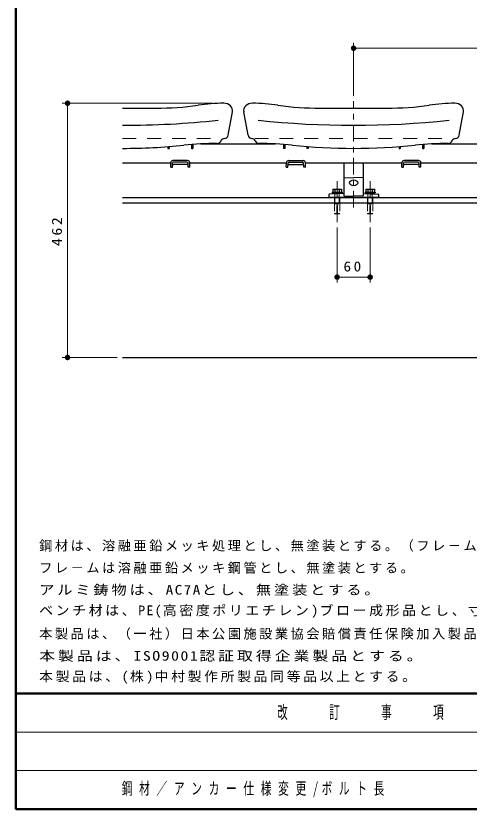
# Model space of a CAD drawing. Units: millimetres on the paper, scale 1:10. Extents: x -365 to 0, y 0 to 257.
# Drawn here: x -365 to -282.6, y 0 to 144.2 of the extents above; entities that cross this region are included whole.
import ezdxf

# ---------------------------------------------------------------- set-up
doc = ezdxf.new("R2010")
doc.units = ezdxf.units.MM
for name, pattern in [('USER1', [4.5, 2.5, -2]), ('USER2', [6, 3, -1, 1, -1]), ('USER3', [8, 3, -1, 1, -1, 1, -1])]:
    doc.linetypes.add(name, pattern=pattern)
doc.layers.add('LY_1', color=7, linetype='Continuous', lineweight=25)
doc.layers.add('LY_3', color=7, linetype='Continuous', lineweight=13)
doc.styles.add('ＭＳ ゴシック', font='')
doc.styles.get('ＭＳ ゴシック').set_extended_font_data('MS Gothic')

# ---------------------------------------------------------------- blocks, each defined once
blk = doc.blocks.new('filled_dot')
at = {"color": 0, "linetype": 'Continuous', "lineweight": -2, "const_width": 1.25}
blk.add_lwpolyline([(-0.625, 0, 1), (0.625, 0, 1)], format="xyb", close=True, dxfattribs=at)

msp = doc.modelspace()

# ---------------------------------------------------------------- linework, layer by layer
at = {"layer": 'LY_1', "lineweight": 13}
for p, q in [((-303.6, 129.651), (-303.6, 139.278)), ((-303.6, 138.278), (-177.6, 138.278)), ((-329.231, 128.278), (-356.6, 128.278)), ((-355.6, 82.078), (-355.6, 128.278)), ((-306.6, 105.678), (-306.6, 95.678)), ((-300.6, 105.678), (-300.6, 95.678)), ((-300.6, 96.678), (-306.6, 96.678)), ((-346.6, 82.078), (-356.6, 82.078))]:
    msp.add_line(p, q, dxfattribs=at)
at = {"layer": 'LY_1', "linetype": 'USER2', "lineweight": 13}
for p, q in [((-303.6, 109.331), (-303.6, 128.651)), ((-306.6, 114.099), (-306.6, 106.678)), ((-300.6, 114.099), (-300.6, 106.678))]:
    msp.add_line(p, q, dxfattribs=at)
at = {"layer": 'LY_1'}
for p, q in [((-345.6, 127.378), (-339.53, 127.378)), ((-309.67, 127.378), (-297.53, 127.378)), ((-326.4, 122.491), (-325.62, 126.69)), ((-322.799, 122.491), (-323.579, 126.69)), ((-284.4, 122.491), (-283.62, 126.69)), ((-337.35, 120.385), (-337.35, 120.078)), ((-337.35, 120.078), (-337.12, 120.078)), ((-337.12, 120.402), (-337.12, 120.078)), ((-333.08, 120.763), (-333.08, 120.078)), ((-333.08, 120.078), (-332.85, 120.078)), ((-332.85, 120.781), (-332.85, 120.078)), ((-331.366, 120.878), (-317.833, 120.878)), ((-316.35, 120.781), (-316.35, 120.078)), ((-316.12, 120.078), (-316.35, 120.078)), ((-316.12, 120.763), (-316.12, 120.078)), ((-312.08, 120.402), (-312.08, 120.078)), ((-311.85, 120.078), (-312.08, 120.078)), ((-311.85, 120.385), (-311.85, 120.078)), ((-295.35, 120.385), (-295.35, 120.078)), ((-295.35, 120.078), (-295.12, 120.078)), ((-295.12, 120.402), (-295.12, 120.078)), ((-291.08, 120.763), (-291.08, 120.078)), ((-291.08, 120.078), (-290.85, 120.078)), ((-290.85, 120.781), (-290.85, 120.078)), ((-289.366, 120.878), (-275.833, 120.878)), ((-345.6, 117.478), (-336.834, 117.478)), ((-336.854, 116.666), (-336.834, 117.478)), ((-336.535, 116.658), (-336.516, 117.397)), ((-333.774, 117.843), (-336.435, 117.843)), ((-333.882, 117.158), (-336.327, 117.158)), ((-333.893, 117.592), (-336.316, 117.592)), ((-333.675, 116.658), (-333.693, 117.397)), ((-333.355, 116.666), (-333.375, 117.478)), ((-333.375, 117.478), (-315.829, 117.478)), ((-315.85, 116.666), (-315.829, 117.478)), ((-315.53, 116.658), (-315.511, 117.397)), ((-315.43, 117.843), (-312.77, 117.843)), ((-315.322, 117.158), (-312.878, 117.158)), ((-315.311, 117.592), (-312.888, 117.592)), ((-312.67, 116.658), (-312.688, 117.397)), ((-312.37, 117.478), (-294.834, 117.478)), ((-312.35, 116.666), (-312.37, 117.478)), ((-294.854, 116.666), (-294.834, 117.478)), ((-294.535, 116.658), (-294.516, 117.397)), ((-291.774, 117.843), (-294.435, 117.843)), ((-291.882, 117.158), (-294.327, 117.158)), ((-291.893, 117.592), (-294.316, 117.592)), ((-291.675, 116.658), (-291.693, 117.397)), ((-291.376, 117.478), (-273.829, 117.478)), ((-291.355, 116.666), (-291.375, 117.478)), ((-336.855, 116.658), (-336.535, 116.658)), ((-333.355, 116.658), (-333.675, 116.658)), ((-315.85, 116.658), (-315.53, 116.658)), ((-312.35, 116.658), (-312.67, 116.658)), ((-294.855, 116.658), (-294.535, 116.658)), ((-291.355, 116.658), (-291.675, 116.658)), ((-345.6, 111.178), (-156.8, 111.178)), ((-345.6, 110.178), (-156.8, 110.178)), ((-345.6, 82.078), (-156.8, 82.078))]:
    msp.add_line(p, q, dxfattribs=at)
at = {"layer": 'LY_1', "linetype": 'USER1', "lineweight": 13}
for p, q in [((-345.6, 121.878), (-327.625, 121.878)), ((-321.575, 121.878), (-285.625, 121.878))]:
    msp.add_line(p, q, dxfattribs=at)
at = {"layer": 'LY_1', "color": 4}
for p, q in [((-305.35, 117.478), (-305.35, 111.526)), ((-305.253, 117.381), (-303.6, 117.428)), ((-301.947, 117.381), (-303.6, 117.428)), ((-301.85, 117.478), (-301.85, 111.526)), ((-305.253, 114.756), (-303.6, 114.708)), ((-301.947, 114.756), (-303.6, 114.708)), ((-308.1, 111.683), (-308.1, 111.178)), ((-299.1, 111.178), (-308.1, 111.178)), ((-305.35, 111.905), (-308.004, 111.783)), ((-305.253, 111.426), (-303.6, 111.378)), ((-301.947, 111.426), (-303.6, 111.378)), ((-301.85, 111.905), (-299.195, 111.783)), ((-299.1, 111.683), (-299.1, 111.178))]:
    msp.add_line(p, q, dxfattribs=at)
at = {"layer": 'LY_1', "color": 2}
for p, q in [((-307.39, 112.688), (-305.81, 112.688)), ((-307.39, 112.688), (-307.39, 112.138)), ((-306.995, 112.688), (-306.995, 112.138)), ((-306.205, 112.688), (-306.205, 112.138)), ((-305.81, 112.688), (-305.81, 112.138)), ((-301.39, 112.688), (-299.81, 112.688)), ((-301.39, 112.688), (-301.39, 112.138)), ((-300.995, 112.688), (-300.995, 112.138)), ((-300.205, 112.688), (-300.205, 112.138)), ((-299.81, 112.688), (-299.81, 112.138)), ((-307.5, 112.138), (-307.5, 111.978)), ((-307.5, 112.138), (-305.7, 112.138)), ((-307.5, 111.978), (-305.7, 111.978)), ((-305.7, 112.138), (-305.7, 111.978)), ((-301.5, 112.138), (-301.5, 111.978)), ((-301.5, 112.138), (-299.7, 112.138)), ((-301.5, 111.978), (-299.7, 111.978)), ((-299.7, 112.138), (-299.7, 111.978))]:
    msp.add_line(p, q, dxfattribs=at)
at = {"layer": 'LY_1', "color": 2, "linetype": 'USER1', "lineweight": 13}
for p, q in [((-307.1, 111.178), (-306.1, 111.178)), ((-307.1, 111.178), (-307.1, 108.228)), ((-307, 112.138), (-307, 110.138)), ((-306.2, 112.138), (-306.2, 110.138)), ((-306.1, 111.178), (-306.1, 108.228)), ((-301.1, 111.178), (-300.1, 111.178)), ((-301.1, 111.178), (-301.1, 108.228)), ((-301, 112.138), (-301, 110.138)), ((-300.2, 112.138), (-300.2, 110.138)), ((-300.1, 111.178), (-300.1, 108.228)), ((-307, 110.138), (-306.2, 110.138)), ((-306.65, 109.678), (-306.65, 108.178)), ((-306.65, 109.678), (-306.55, 109.678)), ((-306.55, 109.678), (-306.55, 108.178)), ((-301, 110.138), (-300.2, 110.138)), ((-300.65, 109.678), (-300.65, 108.178)), ((-300.65, 109.678), (-300.55, 109.678)), ((-300.55, 109.678), (-300.55, 108.178)), ((-307.05, 108.178), (-307.1, 108.228)), ((-307.1, 108.228), (-306.65, 108.228)), ((-307.05, 108.178), (-306.65, 108.178)), ((-306.1, 108.228), (-306.55, 108.228)), ((-306.15, 108.178), (-306.55, 108.178)), ((-306.15, 108.178), (-306.1, 108.228)), ((-301.05, 108.178), (-301.1, 108.228)), ((-301.1, 108.228), (-300.65, 108.228)), ((-301.05, 108.178), (-300.65, 108.178)), ((-300.1, 108.228), (-300.55, 108.228)), ((-300.15, 108.178), (-300.55, 108.178)), ((-300.15, 108.178), (-300.1, 108.228))]:
    msp.add_line(p, q, dxfattribs=at)
at = {"layer": 'LY_1', "linetype": 'USER3', "lineweight": 13}
for p, q in [((-306.932, 109.978), (-306.267, 109.978)), ((-300.932, 109.978), (-300.267, 109.978))]:
    msp.add_line(p, q, dxfattribs=at)
at = {"layer": 'LY_1'}
for centre, radius, start, end in [((-339.53, 181.906), 54.527, 270, 278.10111), ((-326.788, 92.394), 35.887, 90.65755, 98.10111), ((-327.18, 126.536), 1.742, 46.3988, 90.65755), ((-326.821, 126.913), 1.221, 349.47732, 46.3988), ((-322.379, 126.913), 1.221, 133.6012, 190.52268), ((-322.019, 126.536), 1.742, 89.34245, 133.6012), ((-322.411, 92.394), 35.887, 81.89889, 89.34245), ((-309.67, 181.906), 54.527, 261.89889, 270), ((-297.53, 181.906), 54.527, 270, 278.10111), ((-284.788, 92.394), 35.887, 90.65755, 98.10111), ((-285.18, 126.536), 1.742, 46.3988, 90.65755), ((-284.821, 126.913), 1.221, 349.47732, 46.3988), ((-345.6, 293.059), 168.78, 270, 275.90646), ((-303.6, 293.059), 168.78, 264.09354, 275.90646), ((-328.391, 121.725), 0.75, 270.58031, 336.7853), ((-327.012, 121.134), 0.75, 94.79585, 156.7853), ((-327.138, 122.628), 0.75, 274.79585, 349.47732), ((-322.062, 122.628), 0.75, 190.52268, 265.20415), ((-322.187, 121.134), 0.75, 23.2147, 85.20415), ((-320.809, 121.725), 0.75, 203.2147, 269.41969), ((-286.391, 121.725), 0.75, 270.58031, 336.7853), ((-285.012, 121.134), 0.75, 94.79585, 156.7853), ((-285.138, 122.628), 0.75, 274.79585, 349.47732), ((-345.6, 231.329), 111.251, 270, 275.75786), ((-327.703, 53.843), 67.135, 90.58031, 95.75786), ((-321.496, 53.843), 67.135, 84.24214, 89.41969), ((-303.6, 231.329), 111.251, 264.24214, 275.75786), ((-285.703, 53.843), 67.135, 90.58031, 95.75786), ((-336.435, 117.443), 0.4, 90.00002, 178.56125), ((-336.327, 116.958), 0.2, 90.00002, 178.56124), ((-336.316, 117.392), 0.2, 90.00002, 178.56125), ((-333.893, 117.392), 0.2, 1.43873, 89.99996), ((-333.882, 116.958), 0.2, 1.43873, 89.99996), ((-333.774, 117.443), 0.4, 1.43873, 90.00002), ((-315.43, 117.443), 0.4, 89.99998, 178.56127), ((-315.322, 116.958), 0.2, 90.00004, 178.56127), ((-315.311, 117.392), 0.2, 90.00004, 178.56127), ((-312.888, 117.392), 0.2, 1.43875, 89.99998), ((-312.878, 116.958), 0.2, 1.43876, 89.99998), ((-312.77, 117.443), 0.4, 1.43875, 89.99998), ((-294.435, 117.443), 0.4, 90.00002, 178.56125), ((-294.327, 116.958), 0.2, 90.00002, 178.56124), ((-294.316, 117.392), 0.2, 90.00002, 178.56125), ((-291.893, 117.392), 0.2, 1.43873, 89.99996), ((-291.882, 116.958), 0.2, 1.43873, 89.99996), ((-291.774, 117.443), 0.4, 1.43873, 90.00002)]:
    msp.add_arc(centre, radius, start, end, dxfattribs=at)
at = {"layer": 'LY_1', "color": 4}
for centre, start, end in [((-305.25, 117.281), 91.63684, 179.99996), ((-301.95, 117.281), 0, 88.36312), ((-305.25, 114.856), 179.99998, 268.36311), ((-301.95, 114.856), 271.63682, 359.99995), ((-308, 111.683), 92.63251, 179.99996), ((-305.25, 111.526), 179.99998, 268.36311), ((-301.95, 111.526), 271.63682, 359.99995), ((-299.2, 111.683), 0, 87.36755)]:
    msp.add_arc(centre, 0.1, start, end, dxfattribs=at)
msp.add_ellipse((-303.6, 113.822), major_axis=(0.75, 0), ratio=0.707123, dxfattribs=at)
at = {"layer": 'LY_3', "lineweight": 50}
for p, q in [((-365, 257), (-365, 0)), ((-365, 21), (0, 21)), ((-365, 0), (0, 0))]:
    msp.add_line(p, q, dxfattribs=at)
at = {"layer": 'LY_3'}
for p, q in [((-365, 14), (-238.5, 14)), ((-365, 7), (-238.5, 7))]:
    msp.add_line(p, q, dxfattribs=at)

# ---------------------------------------------------------------- block references
at = {"layer": 'LY_1', "lineweight": 13, "xscale": 0.4, "yscale": 0.4}
for p in [(-303.6, 138.278), (-306.6, 96.678)]:
    msp.add_blockref('filled_dot', p, dxfattribs=at)
for p, rotation in [((-355.6, 128.278), 270), ((-300.6, 96.678), 180), ((-355.6, 82.078), 90)]:
    msp.add_blockref('filled_dot', p, dxfattribs=dict(at, rotation=rotation))

# ---------------------------------------------------------------- texts
at = {"layer": 'LY_1', "insert": (-356.6, 105.178), "char_height": 1.833, "attachment_point": 8, "rotation": 90, "style": 'ＭＳ ゴシック'}
msp.add_mtext('\\T1.33;\\W1.15;462', dxfattribs=at)
at = {"layer": 'LY_1', "style": 'ＭＳ ゴシック'}
for s, insert, char_height, attachment_point in [('\\T1.34;\\W1.1;60', (-303.6, 97.678), 1.833, 8), ('\\T1.19;鋼材は、溶融亜鉛メッキ処理とし、無塗装とする。（フレ－ムは除く）', (-360.762, 46.776), 1.76, 7), ('\\T1.19;フレ－ムは溶融亜鉛メッキ鋼管とし、無塗装とする。', (-360.762, 42.776), 1.76, 7), ('\\T1.19;\\W1.15;アルミ鋳物は、AC7Aとし、無塗装とする。', (-360.762, 38.776), 1.76, 7), ('\\T1.19;\\W1.05;ベンチ材は、PE(高密度ポリエチレン)ブロー成形品とし、寸法許容差は±２％とする。', (-360.762, 34.776), 1.76, 7), ('\\T1.19;本製品は、（一社）日本公園施設業協会賠償責任保険加入製品とする。', (-360.762, 30.776), 1.76, 7), ('\\T1.19;\\W1.2;本製品は、ISO9001認証取得企業製品とする。', (-360.762, 26.776), 1.76, 7), ('\\T1.19;\\W1.05;本製品は、(株)中村製作所製品同等品以上とする。', (-360.762, 22.776), 1.76, 7), ('\\T1.62;\\W0.65;鋼材／アンカー仕様変更/ボルト長', (-345.75, 3.5), 2.199, 4)]:
    msp.add_mtext(s, dxfattribs=dict(at, insert=insert, char_height=char_height, attachment_point=attachment_point))
at = {"layer": 'LY_3', "color": 4, "insert": (-301.75, 17.5), "char_height": 2.346, "attachment_point": 5, "style": 'ＭＳ ゴシック'}
msp.add_mtext('\\T1.64;\\W0.6;改\u3000\u3000訂\u3000\u3000事\u3000\u3000項', dxfattribs=at)

doc.saveas('drawing.dxf')
